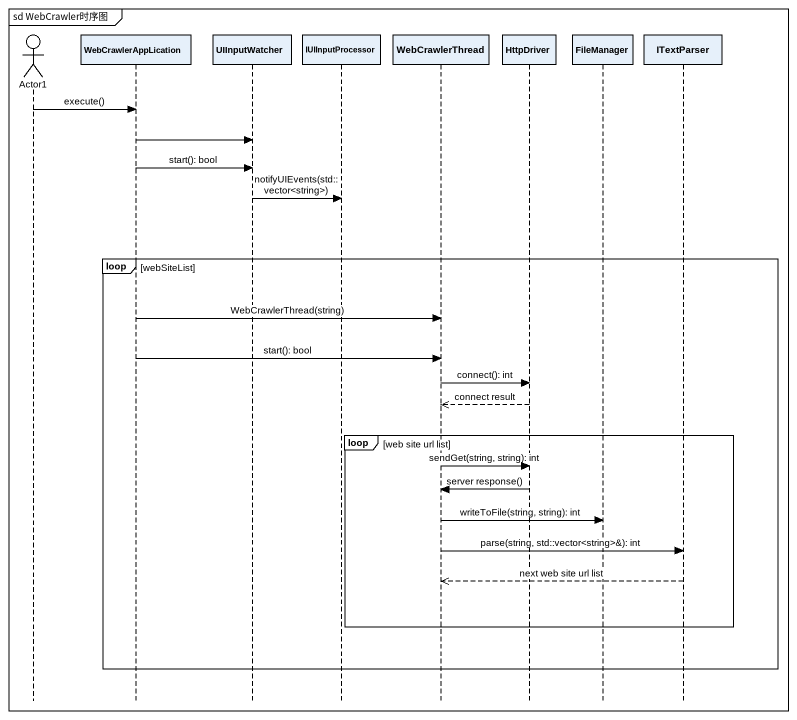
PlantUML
@startuml
mainframe sd WebCrawler时序图
hide footbox
actor Actor1
participant WebCrawlerAppLication
participant UIInputWatcher
participant IUIInputProcessor
participant WebCrawlerThread
participant HttpDriver
participant FileManager
participant ITextParser

Actor1 -> WebCrawlerAppLication : execute()
WebCrawlerAppLication -> UIInputWatcher
WebCrawlerAppLication -> UIInputWatcher : start(): bool
UIInputWatcher -> IUIInputProcessor : notifyUIEvents(std::vector<string>)
loop webSiteList
  WebCrawlerAppLication -> WebCrawlerThread : WebCrawlerThread(string)
  WebCrawlerAppLication -> WebCrawlerThread : start(): bool
  WebCrawlerThread -> HttpDriver : connect(): int
  HttpDriver -->> WebCrawlerThread : connect result
  loop web site url list
    WebCrawlerThread -> HttpDriver : sendGet(string, string): int
    HttpDriver -> WebCrawlerThread : server response()
    WebCrawlerThread -> FileManager : writeToFile(string, string): int
    WebCrawlerThread -> ITextParser : parse(string, std::vector<string>&): int
    ITextParser -->> WebCrawlerThread : next web site url list
  end
end
@enduml
